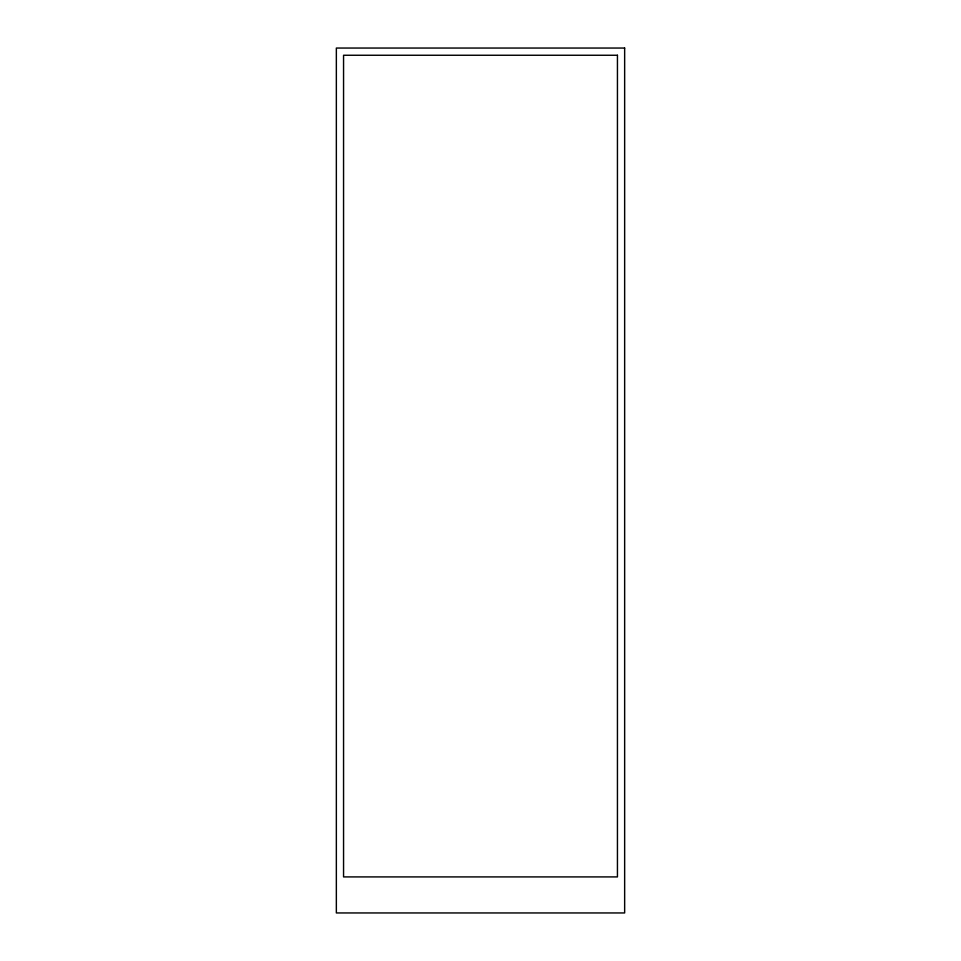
<?xml version="1.0" encoding="UTF-8"?>
<svg xmlns="http://www.w3.org/2000/svg" width="961" height="961" viewBox="0 0 961 961"><rect width="100%" height="100%" fill="white"/><g stroke="black" fill="none" stroke-linecap="round" stroke-linejoin="round"><path stroke-width="1.44" d="M624.65 48.05L336.35 48.05L336.35 912.95L624.65 912.95L624.65 48.05M617.442 55.257L343.558 55.257L343.558 876.912L617.442 876.912L617.442 55.257"/></g></svg>
